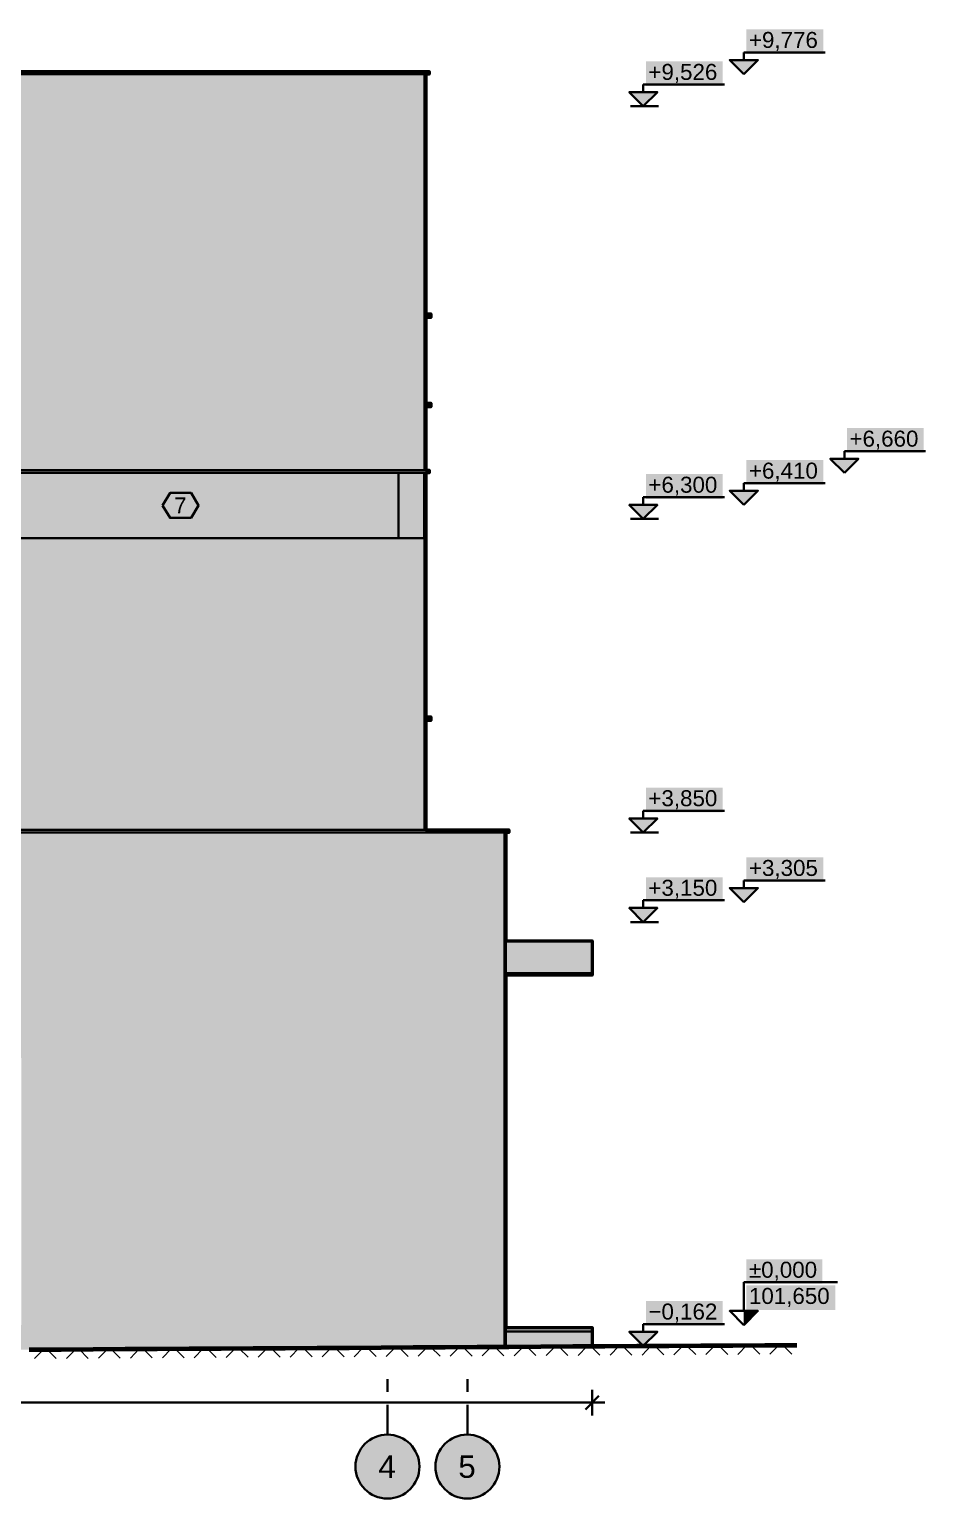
# Model space of a CAD drawing. Header units: metres. Extents: x -9.4 to 8.4, y -1.4 to 10.1.
# Drawn here: x 1.44 to 8.44, y -1.36 to 10.13 of the extents above; entities that cross this region are included whole.
import ezdxf

# ---------------------------------------------------------------- set-up
doc = ezdxf.new("R2010")
doc.units = ezdxf.units.M
doc.linetypes.add('PUNKTOWA', pattern=[10.5, 8.4, -1.05, 0, -1.05])
for name, color, linetype, lineweight in [('A-ELEWACJE', 7, 'Continuous', 35), ('A-KRESKOWANIE', 8, 'Continuous', 18), ('A-MASKA', 7, 'Continuous', 18), ('A-OPISY', 2, 'Continuous', 25), ('A-OSIE', 1, 'PUNKTOWA', 25), ('A-RZEDNE', 1, 'Continuous', 25), ('A-TEREN', 32, 'Continuous', 50), ('A-WYMIARY', 1, 'Continuous', 25)]:
    doc.layers.add(name, color=color, linetype=linetype, lineweight=lineweight)
doc.styles.add('PL_ARIAL', font='arial.ttf')

msp = doc.modelspace()

# ---------------------------------------------------------------- hatches: boundary and pattern name
at = {"layer": 'A-ELEWACJE', "true_color": 0xf5f4f1}
for points in [[(0.935, 9.776), (4.525, 9.776), (4.525, 6.68), (4.015, 6.68), (4.005, 6.68), (3.88, 6.68), (0.91, 6.68), (0.91, 8.77), (0.91, 8.83), (0.91, 8.965), (0.91, 8.98), (0.91, 9.3), (0.91, 9.302), (0.91, 9.776)], [(4.525, 9.776), (4.535, 9.776), (4.535, 6.68), (4.525, 6.68)], [(4.53, 6.15), (4.53, 6.66), (4.535, 6.66), (4.535, 6.15)], [(4.525, 6.15), (4.535, 6.15), (4.535, 3.87), (4.525, 3.87)], [(5.15, 3.85), (5.16, 3.85), (5.16, -0.169), (5.15, -0.17)], [(5.16, 2.735), (5.16, 2.75), (5.18, 2.75), (5.18, 2.735)], [(5.835, 2.735), (5.18, 2.735), (5.18, 2.75), (5.835, 2.75)]]:
    msp.add_hatch(color=7, dxfattribs=at).paths.add_polyline_path(points)
at = {"layer": 'A-ELEWACJE', "true_color": 0x75787b}
for points in [[(0.935, 9.776), (0.935, 9.796), (4.56, 9.796), (4.56, 9.776)], [(4.575, 7.904), (4.575, 7.875), (4.535, 7.875), (4.535, 7.904)], [(4.535, 7.175), (4.535, 7.204), (4.575, 7.204), (4.575, 7.175)], [(4.56, 6.68), (4.56, 6.66), (0.873, 6.66), (0.873, 6.68)], [(4.535, 4.725), (4.535, 4.754), (4.575, 4.754), (4.575, 4.725)], [(5.185, 3.85), (-4.84, 3.85), (-4.84, 3.87), (5.185, 3.87)]]:
    msp.add_hatch(color=7, dxfattribs=at).paths.add_polyline_path(points)
at = {"layer": 'A-ELEWACJE', "true_color": 0x979a9e}
for points in [[(0.915, 6.15), (0.915, 6.66), (4.32, 6.66), (4.32, 6.15)], [(4.32, 6.15), (4.32, 6.66), (4.523, 6.66), (4.523, 6.15)], [(4.53, 6.66), (4.53, 6.15), (4.525, 6.15), (4.523, 6.15), (4.523, 6.66)]]:
    msp.add_hatch(color=7, dxfattribs=at).paths.add_polyline_path(points)
at = {"layer": 'A-ELEWACJE', "true_color": 0xf5f4f1}
h = msp.add_hatch(color=7, dxfattribs=at)
h.paths.add_polyline_path([(4.525, 6.15), (4.525, 3.87), (4.28, 3.87), (-4.16, 3.87), (-4.285, 3.87), (-4.295, 3.87), (-4.805, 3.87), (-4.805, 5.835), (0.91, 5.835), (0.91, 5.85), (0.91, 6.15)])
h.paths.add_polyline_path([(-1.827, 5.488), (-3.303, 5.488), (-3.303, 4.004), (-3.33, 4.004), (-3.33, 3.975), (-1.8, 3.975), (-1.8, 4.004), (-1.827, 4.004)], flags=0)
h = msp.add_hatch(color=7, dxfattribs=at)
h.paths.add_polyline_path([(0.385, 3.85), (1.385, 3.85), (5.15, 3.85), (5.15, -0.17), (4.935, -0.171), (4.685, -0.172), (4.435, -0.174), (4.185, -0.175), (3.935, -0.177), (3.685, -0.178), (3.435, -0.18), (3.185, -0.181), (2.935, -0.183), (2.685, -0.184), (2.435, -0.186), (2.185, -0.187), (1.935, -0.189), (1.685, -0.19), (1.435, -0.192), (1.185, -0.193), (0.935, -0.195), (0.685, -0.196), (0.435, -0.198), (0.185, -0.199), (-0.065, -0.201), (-0.315, -0.202), (-0.565, -0.204), (-0.815, -0.205), (-1.065, -0.207), (-1.315, -0.208), (-1.565, -0.21), (-1.815, -0.211), (-2.065, -0.213), (-2.315, -0.214), (-2.565, -0.216), (-2.815, -0.217), (-3.065, -0.219), (-3.315, -0.22), (-3.565, -0.222), (-3.815, -0.223), (-4.065, -0.225), (-4.315, -0.226), (-4.565, -0.228), (-4.805, -0.229), (-4.805, 3.85)])
h.paths.add_polyline_path([(1.373, 0), (1.373, 2.088), (0.397, 2.088), (0.397, 0)], flags=0)
at = {"layer": 'A-ELEWACJE', "true_color": 0x797d80}
msp.add_hatch(color=7, dxfattribs=at).paths.add_polyline_path([(5.16, 3), (5.16, 3.002), (5.835, 3.002), (5.835, 3)])
at = {"layer": 'A-ELEWACJE', "true_color": 0xbab7af}
msp.add_hatch(color=7, dxfattribs=at).paths.add_polyline_path([(5.18, 2.75), (5.16, 2.75), (5.16, 3), (5.835, 3), (5.835, 2.75)])
at = {"layer": 'A-ELEWACJE', "true_color": 0xc2beb6}
msp.add_hatch(color=7, dxfattribs=at).paths.add_polyline_path([(5.16, -0.05), (5.16, -0.02), (5.835, -0.02), (5.835, -0.05)])
at = {"layer": 'A-ELEWACJE', "true_color": 0x969087}
msp.add_hatch(color=7, dxfattribs=at).paths.add_polyline_path([(5.835, -0.05), (5.835, -0.165), (5.685, -0.166), (5.435, -0.168), (5.185, -0.169), (5.16, -0.169), (5.16, -0.1), (5.16, -0.05)])
at = {"layer": 'A-MASKA', "true_color": 0xffffff}
for points in [[(7.041, 9.934), (7.642, 9.934), (7.642, 10.126), (7.041, 10.126)], [(6.255, 9.684), (6.856, 9.684), (6.856, 9.876), (6.255, 9.876)], [(7.827, 6.817), (8.427, 6.817), (8.427, 7.01), (7.827, 7.01)], [(7.041, 6.567), (7.642, 6.567), (7.642, 6.76), (7.041, 6.76)], [(6.255, 6.457), (6.856, 6.457), (6.856, 6.65), (6.255, 6.65)], [(6.255, 4.007), (6.856, 4.007), (6.856, 4.2), (6.255, 4.2)], [(7.041, 3.463), (7.642, 3.463), (7.642, 3.655), (7.041, 3.655)], [(6.255, 3.308), (6.856, 3.308), (6.856, 3.5), (6.255, 3.5)], [(7.041, 0.323), (7.635, 0.323), (7.635, 0.515), (7.041, 0.515)], [(7.041, 0.118), (7.737, 0.118), (7.737, 0.31), (7.041, 0.31)], [(6.255, -0.005), (6.856, -0.005), (6.856, 0.188), (6.255, 0.188)]]:
    msp.add_hatch(color=7, dxfattribs=at).paths.add_polyline_path(points)
at = {"layer": 'A-OPISY', "true_color": 0xffffff}
msp.add_hatch(color=7, dxfattribs=at).paths.add_polyline_path([(2.477, 6.405), (2.535, 6.503), (2.7, 6.503), (2.758, 6.405), (2.7, 6.308), (2.535, 6.308)])
at = {"layer": 'A-OSIE', "true_color": 0xffffff}
for points in [[(4.485, -1.106), (4.483, -1.074), (4.476, -1.042), (4.466, -1.011), (4.452, -0.981), (4.433, -0.954), (4.412, -0.93), (4.387, -0.908), (4.36, -0.89), (4.331, -0.875), (4.3, -0.865), (4.268, -0.858), (4.235, -0.856), (4.202, -0.858), (4.17, -0.865), (4.139, -0.875), (4.11, -0.89), (4.083, -0.908), (4.058, -0.93), (4.037, -0.954), (4.018, -0.981), (4.004, -1.011), (3.994, -1.042), (3.987, -1.074), (3.985, -1.106), (3.987, -1.139), (3.994, -1.171), (4.004, -1.202), (4.018, -1.231), (4.037, -1.258), (4.058, -1.283), (4.083, -1.305), (4.11, -1.323), (4.139, -1.337), (4.17, -1.348), (4.202, -1.354), (4.235, -1.356), (4.268, -1.354), (4.3, -1.348), (4.331, -1.337), (4.36, -1.323), (4.387, -1.305), (4.412, -1.283), (4.433, -1.258), (4.452, -1.231), (4.466, -1.202), (4.476, -1.171), (4.483, -1.139)], [(5.11, -1.106), (5.108, -1.074), (5.101, -1.042), (5.091, -1.011), (5.077, -0.981), (5.058, -0.954), (5.037, -0.93), (5.012, -0.908), (4.985, -0.89), (4.956, -0.875), (4.925, -0.865), (4.893, -0.858), (4.86, -0.856), (4.827, -0.858), (4.795, -0.865), (4.764, -0.875), (4.735, -0.89), (4.708, -0.908), (4.683, -0.93), (4.662, -0.954), (4.643, -0.981), (4.629, -1.011), (4.619, -1.042), (4.612, -1.074), (4.61, -1.106), (4.612, -1.139), (4.619, -1.171), (4.629, -1.202), (4.643, -1.231), (4.662, -1.258), (4.683, -1.283), (4.708, -1.305), (4.735, -1.323), (4.764, -1.337), (4.795, -1.348), (4.827, -1.354), (4.86, -1.356), (4.893, -1.354), (4.925, -1.348), (4.956, -1.337), (4.985, -1.323), (5.012, -1.305), (5.037, -1.283), (5.058, -1.258), (5.077, -1.231), (5.091, -1.202), (5.101, -1.171), (5.108, -1.139)]]:
    msp.add_hatch(color=7, dxfattribs=at).paths.add_polyline_path(points)
at = {"layer": 'A-RZEDNE', "true_color": 0x000000}
for points in [[(7.021, 9.776), (7.131, 9.886), (6.911, 9.886)], [(6.235, 9.526), (6.345, 9.636), (6.125, 9.636)], [(7.807, 6.66), (7.917, 6.77), (7.697, 6.77)], [(7.021, 6.41), (7.131, 6.52), (6.911, 6.52)], [(6.235, 6.3), (6.345, 6.41), (6.125, 6.41)], [(6.235, 3.85), (6.345, 3.96), (6.125, 3.96)], [(7.021, 3.305), (7.131, 3.415), (6.911, 3.415)], [(6.235, 3.15), (6.345, 3.26), (6.125, 3.26)], [(7.021, 0), (7.131, 0.11), (7.021, 0.11)], [(6.235, -0.162), (6.345, -0.052), (6.125, -0.052)]]:
    msp.add_hatch(color=7, dxfattribs=at).paths.add_polyline_path(points)

# ---------------------------------------------------------------- linework, layer by layer
at = {"layer": 'A-ELEWACJE', "lineweight": 35, "ltscale": 0.05}
for points in [[(0.935, 9.796), (4.56, 9.796), (4.56, 9.776), (0.935, 9.776)], [(4.525, 6.68), (4.525, 9.776)], [(4.535, 9.776), (4.535, 6.68)], [(4.535, 7.904), (4.575, 7.904), (4.575, 7.875), (4.535, 7.875)], [(4.535, 7.204), (4.575, 7.204), (4.575, 7.175), (4.535, 7.175)], [(0.873, 6.68), (4.56, 6.68), (4.56, 6.66), (0.873, 6.66)], [(4.32, 6.15), (4.32, 6.66)], [(4.523, 6.66), (4.523, 6.15)], [(4.53, 6.66), (4.53, 6.15)], [(4.535, 6.66), (4.535, 6.15)], [(0.91, 6.15), (4.525, 6.15)], [(4.525, 3.87), (4.525, 6.15), (4.535, 6.15), (4.535, 3.87)], [(4.535, 4.754), (4.575, 4.754), (4.575, 4.725), (4.535, 4.725)], [(5.185, 3.85), (-4.84, 3.85), (-4.84, 3.87), (5.185, 3.87), (5.185, 3.85)], [(5.15, -0.169), (5.15, 3.85)], [(5.16, 3.85), (5.16, -0.169)], [(5.16, 3.002), (5.835, 3.002), (5.835, 3), (5.16, 3)], [(5.835, 3), (5.835, 2.75)], [(5.18, 2.75), (5.16, 2.75)], [(5.18, 2.735), (5.16, 2.735)], [(5.835, 2.75), (5.835, 2.735), (5.18, 2.735), (5.18, 2.75), (5.835, 2.75)], [(5.16, -0.02), (5.835, -0.02), (5.835, -0.05), (5.16, -0.05)], [(5.835, -0.05), (5.835, -0.165)]]:
    msp.add_lwpolyline(points, dxfattribs=at)
at = {"layer": 'A-ELEWACJE', "lineweight": 50, "ltscale": 0.05}
msp.add_lwpolyline([(0.935, 9.796), (4.015, 9.796), (4.56, 9.796), (4.56, 9.776), (4.535, 9.776), (4.535, 8.7), (4.535, 8.688), (4.535, 8.5), (4.535, 8.488), (4.535, 7.904), (4.575, 7.904), (4.575, 7.875), (4.535, 7.875), (4.535, 7.204), (4.575, 7.204), (4.575, 7.175), (4.535, 7.175), (4.535, 6.68), (4.56, 6.68), (4.56, 6.66), (4.535, 6.66), (4.535, 6.15), (4.535, 5.93), (4.535, 5.35), (4.535, 5.338), (4.535, 4.754), (4.575, 4.754), (4.575, 4.725), (4.535, 4.725), (4.535, 3.87), (4.565, 3.87), (4.64, 3.87), (5.185, 3.87), (5.185, 3.85), (5.16, 3.85), (5.16, 3.002), (5.835, 3.002), (5.835, 3), (5.835, 2.75), (5.835, 2.735), (5.18, 2.735), (5.16, 2.735), (5.16, 2.15), (5.16, 2.138), (5.16, -0.02), (5.835, -0.02), (5.835, -0.05), (5.835, -0.164)], dxfattribs=at)
at = {"layer": 'A-KRESKOWANIE', "lineweight": 25, "ltscale": 0.05}
for points in [[(1.475, -0.262), (1.545, -0.191)], [(1.575, -0.191), (1.646, -0.261)], [(1.725, -0.261), (1.795, -0.19)], [(1.825, -0.189), (1.896, -0.26)], [(1.975, -0.259), (2.045, -0.188)], [(2.075, -0.188), (2.146, -0.258)], [(2.225, -0.258), (2.295, -0.187)], [(2.325, -0.186), (2.396, -0.257)], [(2.475, -0.256), (2.545, -0.185)], [(2.575, -0.185), (2.646, -0.255)], [(2.725, -0.255), (2.795, -0.184)], [(2.825, -0.183), (2.896, -0.254)], [(2.975, -0.253), (3.045, -0.182)], [(3.075, -0.182), (3.146, -0.252)], [(3.225, -0.252), (3.295, -0.181)], [(3.325, -0.18), (3.396, -0.251)], [(3.475, -0.25), (3.545, -0.179)], [(3.575, -0.179), (3.646, -0.249)], [(3.725, -0.249), (3.795, -0.178)], [(3.825, -0.177), (3.896, -0.248)], [(3.975, -0.247), (4.045, -0.176)], [(4.075, -0.176), (4.146, -0.246)], [(4.225, -0.246), (4.295, -0.175)], [(4.325, -0.174), (4.396, -0.245)], [(4.475, -0.244), (4.545, -0.173)], [(4.575, -0.173), (4.646, -0.243)], [(4.725, -0.243), (4.795, -0.172)], [(4.825, -0.171), (4.896, -0.242)], [(4.975, -0.241), (5.045, -0.17)], [(5.075, -0.17), (5.146, -0.24)], [(5.225, -0.24), (5.295, -0.169)], [(5.325, -0.168), (5.396, -0.239)], [(5.475, -0.238), (5.545, -0.167)], [(5.575, -0.167), (5.646, -0.237)], [(5.725, -0.237), (5.795, -0.166)], [(5.825, -0.165), (5.896, -0.236)], [(5.975, -0.235), (6.045, -0.164)], [(6.075, -0.164), (6.146, -0.234)], [(6.225, -0.234), (6.295, -0.163)], [(6.325, -0.162), (6.396, -0.233)], [(6.475, -0.232), (6.545, -0.161)], [(6.575, -0.161), (6.646, -0.231)], [(6.725, -0.231), (6.795, -0.16)], [(6.825, -0.159), (6.896, -0.23)], [(6.975, -0.229), (7.045, -0.158)], [(7.075, -0.158), (7.146, -0.228)], [(7.225, -0.228), (7.295, -0.157)], [(7.325, -0.156), (7.396, -0.227)]]:
    msp.add_lwpolyline(points, dxfattribs=at)
at = {"layer": 'A-OPISY', "lineweight": 35, "ltscale": 0.05}
msp.add_lwpolyline([(2.477, 6.405), (2.535, 6.503), (2.7, 6.503), (2.758, 6.405), (2.7, 6.308), (2.535, 6.308)], close=True, dxfattribs=at)
at = {"layer": 'A-OSIE', "linetype": 'PUNKTOWA', "lineweight": 35, "ltscale": 0.027778, "flags": 128}
for points in [[(4.235, -0.856), (4.235, -0.331)], [(4.86, -0.856), (4.86, -0.331)]]:
    msp.add_lwpolyline(points, dxfattribs=at)
at = {"layer": 'A-OSIE', "linetype": 'Continuous', "lineweight": 35, "ltscale": 0.05}
for centre in [(4.235, -1.106), (4.86, -1.106)]:
    msp.add_circle(centre, 0.25, dxfattribs=at)
at = {"layer": 'A-RZEDNE', "lineweight": 35, "ltscale": 0.05}
for points in [[(7.021, 9.776), (7.131, 9.886), (6.911, 9.886)], [(6.235, 9.526), (6.345, 9.636), (6.125, 9.636)], [(7.807, 6.66), (7.917, 6.77), (7.697, 6.77)], [(7.021, 6.41), (7.131, 6.52), (6.911, 6.52)], [(6.235, 6.3), (6.345, 6.41), (6.125, 6.41)], [(6.235, 3.85), (6.345, 3.96), (6.125, 3.96)], [(7.021, 3.305), (7.131, 3.415), (6.911, 3.415)], [(6.235, 3.15), (6.345, 3.26), (6.125, 3.26)], [(7.021, 0), (7.131, 0.11), (6.911, 0.11)], [(6.235, -0.162), (6.345, -0.052), (6.125, -0.052)]]:
    msp.add_lwpolyline(points, close=True, dxfattribs=at)
for points in [[(7.021, 9.886), (7.021, 9.946)], [(7.021, 9.946), (7.657, 9.946)], [(6.235, 9.636), (6.235, 9.696)], [(6.235, 9.696), (6.871, 9.696)], [(6.135, 9.526), (6.355, 9.526)], [(7.807, 6.77), (7.807, 6.83)], [(7.807, 6.83), (8.442, 6.83)], [(7.021, 6.52), (7.021, 6.58)], [(7.021, 6.58), (7.657, 6.58)], [(6.235, 6.41), (6.235, 6.47)], [(6.235, 6.47), (6.871, 6.47)], [(6.135, 6.3), (6.355, 6.3)], [(6.235, 3.96), (6.235, 4.02)], [(6.235, 4.02), (6.871, 4.02)], [(6.135, 3.85), (6.355, 3.85)], [(7.021, 3.415), (7.021, 3.475)], [(7.021, 3.475), (7.657, 3.475)], [(6.235, 3.26), (6.235, 3.32)], [(6.235, 3.32), (6.871, 3.32)], [(6.135, 3.15), (6.355, 3.15)], [(7.021, 0.11), (7.021, 0.335)], [(7.021, 0.335), (7.752, 0.335)], [(6.235, -0.052), (6.235, 0.008)], [(6.235, 0.008), (6.871, 0.008)], [(6.135, -0.162), (6.355, -0.162)]]:
    msp.add_lwpolyline(points, dxfattribs=at)
at = {"layer": 'A-TEREN', "lineweight": 140, "ltscale": 0.05}
msp.add_lwpolyline([(1.435, -0.192), (1.685, -0.19), (1.935, -0.189), (2.185, -0.187), (2.435, -0.186), (2.685, -0.184), (2.935, -0.183), (3.185, -0.181), (3.435, -0.18), (3.685, -0.178), (3.935, -0.177), (4.185, -0.175), (4.435, -0.174), (4.685, -0.172), (4.935, -0.171), (5.185, -0.169), (5.435, -0.168), (5.685, -0.166), (5.935, -0.165), (6.185, -0.163), (6.435, -0.162), (6.685, -0.16), (6.935, -0.159), (7.185, -0.157), (7.435, -0.156)], dxfattribs=at)
at = {"layer": 'A-WYMIARY', "lineweight": 35, "ltscale": 0.05}
for points in [[(5.782, -0.659), (5.888, -0.553)], [(5.835, -0.506), (5.835, -0.706)], [(-7.915, -0.606), (5.935, -0.606)]]:
    msp.add_lwpolyline(points, dxfattribs=at)

# ---------------------------------------------------------------- texts
at = {"layer": 'A-OPISY', "style": 'PL_ARIAL'}
msp.add_text('7', height=0.125, dxfattribs=at).set_placement((2.567, 6.343))
at = {"layer": 'A-OSIE', "style": 'PL_ARIAL'}
for s, p in [('4', (4.164, -1.194)), ('5', (4.789, -1.194))]:
    msp.add_text(s, height=0.175, dxfattribs=at).set_placement(p)
at = {"layer": 'A-RZEDNE', "style": 'PL_ARIAL'}
for s, p in [('+9,776', (7.061, 9.981)), ('+9,526', (6.275, 9.731)), ('+6,660', (7.847, 6.865)), ('+6,410', (7.061, 6.615)), ('+6,300', (6.275, 6.505)), ('+3,850', (6.275, 4.055)), ('+3,305', (7.061, 3.51)), ('+3,150', (6.275, 3.355)), ('±0,000', (7.061, 0.37)), ('101,650', (7.061, 0.165)), ('−0,162', (6.275, 0.043))]:
    msp.add_text(s, height=0.125, dxfattribs=at).set_placement(p)

doc.saveas('drawing.dxf')
